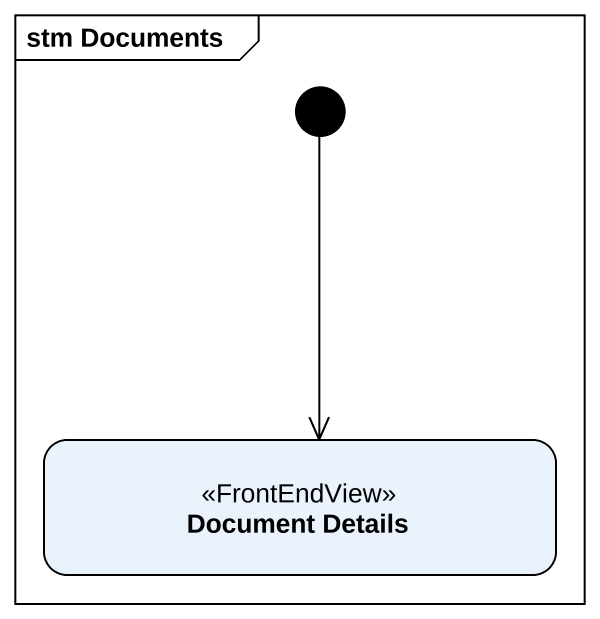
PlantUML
@startuml
mainframe stm Documents
hide empty description
state "Document Details" as Document_Details <<FrontEndView>>
[*] --> Document_Details
@enduml
